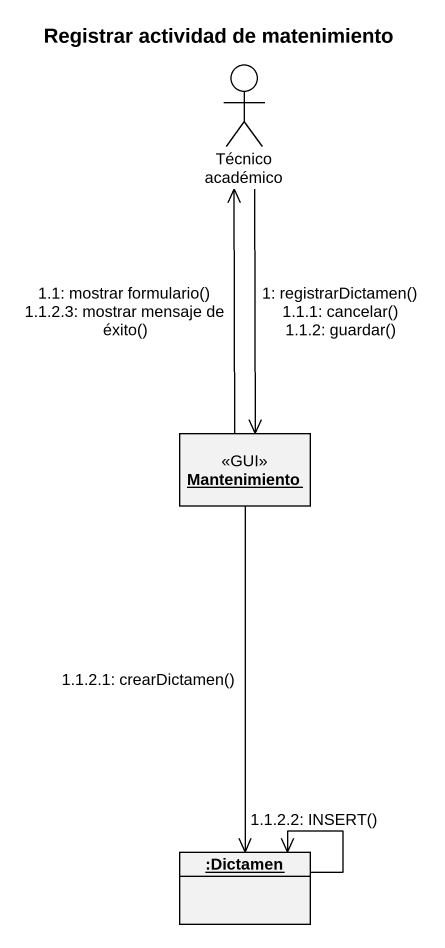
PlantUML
@startuml
title Registrar actividad de matenimiento
allowmixing
hide circle
hide empty members
actor "Técnico académico" as Técnico_académico
object Mantenimiento <<GUI>>
object ":Dictamen" as Dictamen
Técnico_académico --> Mantenimiento : 1: registrarDictamen()\n1.1.1: cancelar()\n1.1.2: guardar()
Mantenimiento -up-> Técnico_académico : 1.1: mostrar formulario()\n1.1.2.3: mostrar mensaje de éxito()
Mantenimiento --> Dictamen : 1.1.2.1: crearDictamen()
Dictamen --> Dictamen : 1.1.2.2: INSERT()
@enduml
